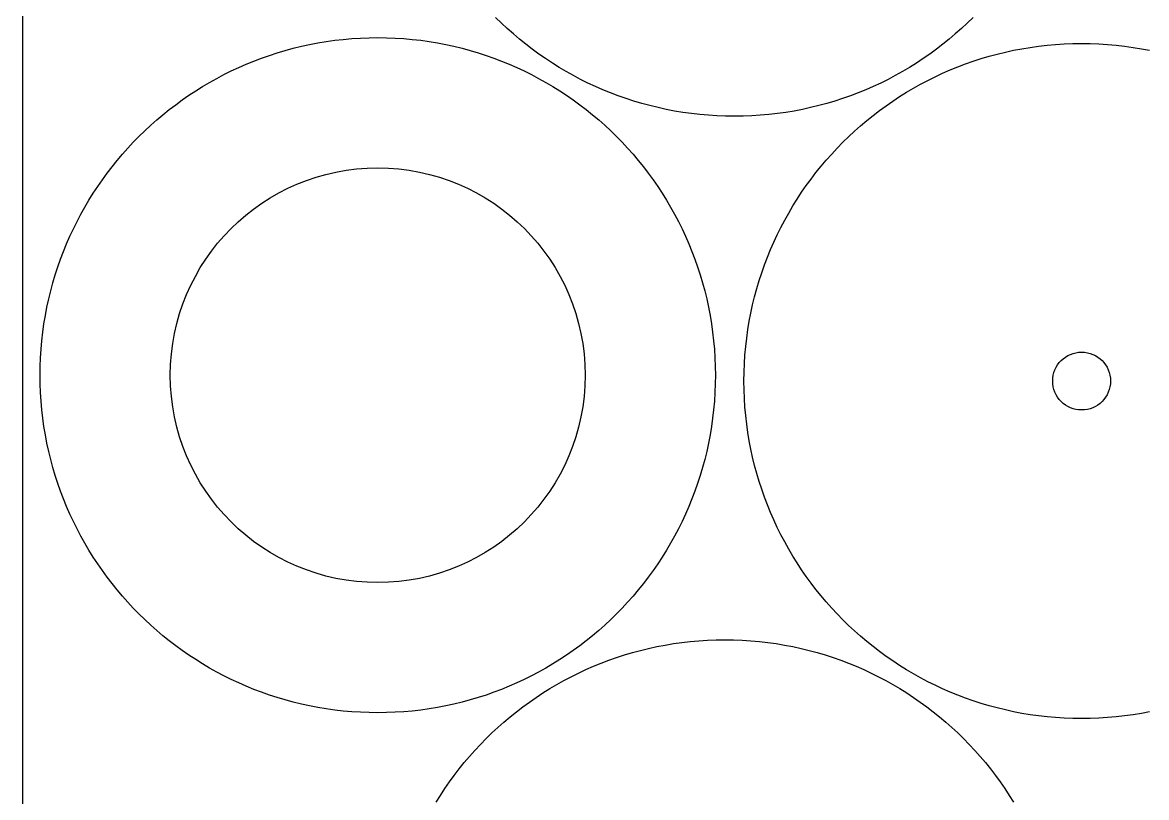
# Model space of a CAD drawing. Extents: x 443 to 1024, y 36 to 674.
# Drawn here: x 443.5 to 560, y 284.6 to 364.9 of the extents above; entities that cross this region are included whole.
import ezdxf

# ---------------------------------------------------------------- set-up
doc = ezdxf.new("R2010")
doc.units = 0
doc.layers.get('0').update_dxf_attribs({"linetype": 'CONTINUOUS'})

msp = doc.modelspace()

# ---------------------------------------------------------------- linework, layer by layer
at = {"color": 0}
msp.add_line((443.451437, 673.716315), (443.451437, 36.86042), dxfattribs=at)
at = {"color": 4}
for p, q in [((493.092745, 364.846856), (492.491929, 365.433515)), ((493.707445, 364.274631), (493.092745, 364.846856)), ((541.388987, 364.846856), (540.774288, 364.274631)), ((541.989804, 365.433515), (541.388987, 364.846856)), ((494.335753, 363.717113), (493.707445, 364.274631)), ((494.977395, 363.174578), (494.335753, 363.717113)), ((540.14598, 363.717113), (539.504338, 363.174578)), ((540.774288, 364.274631), (540.14598, 363.717113)), ((471.526714, 362.238073), (472.36947, 362.443716)), ((472.36947, 362.443716), (473.220063, 362.628879)), ((473.220063, 362.628879), (474.078218, 362.793287)), ((474.078218, 362.793287), (474.943659, 362.936666)), ((474.943659, 362.936666), (475.816112, 363.058741)), ((475.816112, 363.058741), (476.695303, 363.159237)), ((476.695303, 363.159237), (477.580955, 363.237879)), ((477.580955, 363.237879), (478.472795, 363.294392)), ((478.472795, 363.294392), (479.370547, 363.328502)), ((479.370547, 363.328502), (480.273937, 363.339932)), ((480.273937, 363.339932), (481.177327, 363.328502)), ((481.177327, 363.328502), (482.07508, 363.294392)), ((482.07508, 363.294392), (482.966919, 363.237879)), ((482.966919, 363.237879), (483.852572, 363.159237)), ((483.852572, 363.159237), (484.731762, 363.058741)), ((484.731762, 363.058741), (485.604215, 362.936666)), ((485.604215, 362.936666), (486.469657, 362.793287)), ((486.469657, 362.793287), (487.327811, 362.628879)), ((487.327811, 362.628879), (488.178404, 362.443716)), ((488.178404, 362.443716), (489.021161, 362.238073)), ((495.632095, 362.647301), (494.977395, 363.174578)), ((496.299579, 362.135556), (495.632095, 362.647301)), ((538.849638, 362.647301), (538.182154, 362.135556)), ((539.504338, 363.174578), (538.849638, 362.647301)), ((547.907439, 362.330367), (548.779892, 362.452442)), ((548.779892, 362.452442), (549.659082, 362.552938)), ((549.659082, 362.552938), (550.544735, 362.63158)), ((550.544735, 362.63158), (551.436574, 362.688093)), ((551.436574, 362.688093), (552.334327, 362.722202)), ((552.334327, 362.722202), (553.237717, 362.733633)), ((553.237717, 362.733633), (554.141107, 362.722202)), ((554.141107, 362.722202), (555.038859, 362.688093)), ((555.038859, 362.688093), (555.930699, 362.63158)), ((555.930699, 362.63158), (556.816351, 362.552938)), ((556.816351, 362.552938), (557.695542, 362.452442)), ((557.695542, 362.452442), (558.567995, 362.330367)), ((467.440098, 360.912283), (468.23955, 361.216202)), ((468.23955, 361.216202), (469.048212, 361.501015)), ((469.048212, 361.501015), (469.86581, 361.766447)), ((469.86581, 361.766447), (470.692069, 362.012225)), ((470.692069, 362.012225), (471.526714, 362.238073)), ((489.021161, 362.238073), (489.855806, 362.012225)), ((489.855806, 362.012225), (490.682065, 361.766447)), ((490.682065, 361.766447), (491.499663, 361.501015)), ((491.499663, 361.501015), (492.308325, 361.216202)), ((492.308325, 361.216202), (493.107776, 360.912283)), ((496.979572, 361.639618), (496.299579, 362.135556)), ((497.671799, 361.159762), (496.979572, 361.639618)), ((537.502161, 361.639618), (536.809934, 361.159762)), ((538.182154, 362.135556), (537.502161, 361.639618)), ((542.829589, 361.160148), (543.655848, 361.405926)), ((543.655848, 361.405926), (544.490493, 361.631774)), ((544.490493, 361.631774), (545.33325, 361.837416)), ((545.33325, 361.837416), (546.183843, 362.02258)), ((546.183843, 362.02258), (547.041997, 362.186988)), ((547.041997, 362.186988), (547.907439, 362.330367)), ((558.567995, 362.330367), (559.433436, 362.186988)), ((559.433436, 362.186988), (560.291591, 362.02258)), ((465.099757, 359.888643), (465.869927, 360.248229)), ((465.869927, 360.248229), (466.650132, 360.589534)), ((466.650132, 360.589534), (467.440098, 360.912283)), ((493.107776, 360.912283), (493.897742, 360.589534)), ((493.897742, 360.589534), (494.677947, 360.248229)), ((494.677947, 360.248229), (495.448117, 359.888643)), ((498.375985, 360.696263), (497.671799, 361.159762)), ((499.091856, 360.249395), (498.375985, 360.696263)), ((499.819136, 359.819435), (499.091856, 360.249395)), ((535.389877, 360.249395), (534.662596, 359.819435)), ((536.105747, 360.696263), (535.389877, 360.249395)), ((536.809934, 361.159762), (536.105747, 360.696263)), ((539.613912, 359.983235), (540.403878, 360.305984)), ((540.403878, 360.305984), (541.203329, 360.609902)), ((541.203329, 360.609902), (542.011991, 360.894715)), ((542.011991, 360.894715), (542.829589, 361.160148)), ((462.852207, 358.70295), (463.590622, 359.115729)), ((463.590622, 359.115729), (464.339897, 359.511052)), ((464.339897, 359.511052), (465.099757, 359.888643)), ((495.448117, 359.888643), (496.207977, 359.511052)), ((496.207977, 359.511052), (496.957252, 359.115729)), ((496.957252, 359.115729), (497.695667, 358.70295)), ((500.557551, 359.406656), (499.819136, 359.819435)), ((501.306826, 359.011333), (500.557551, 359.406656)), ((502.066686, 358.633741), (501.306826, 359.011333)), ((533.174906, 359.011333), (532.415046, 358.633741)), ((533.924181, 359.406656), (533.174906, 359.011333)), ((534.662596, 359.819435), (533.924181, 359.406656)), ((536.554402, 358.50943), (537.303677, 358.904753)), ((537.303677, 358.904753), (538.063537, 359.282344)), ((538.063537, 359.282344), (538.833707, 359.64193)), ((538.833707, 359.64193), (539.613912, 359.983235)), ((460.70487, 357.362623), (461.409056, 357.826122)), ((461.409056, 357.826122), (462.124927, 358.272989)), ((462.124927, 358.272989), (462.852207, 358.70295)), ((497.695667, 358.70295), (498.422947, 358.272989)), ((498.422947, 358.272989), (499.138818, 357.826122)), ((499.138818, 357.826122), (499.843005, 357.362623)), ((502.836856, 358.274155), (502.066686, 358.633741)), ((503.617062, 357.932851), (502.836856, 358.274155)), ((504.407027, 357.610101), (503.617062, 357.932851)), ((530.864671, 357.932851), (530.074705, 357.610101)), ((531.644876, 358.274155), (530.864671, 357.932851)), ((532.415046, 358.633741), (531.644876, 358.274155)), ((535.088707, 357.66669), (535.815987, 358.096651)), ((535.815987, 358.096651), (536.554402, 358.50943)), ((459.33265, 356.386829), (460.012643, 356.882767)), ((460.012643, 356.882767), (460.70487, 357.362623)), ((499.843005, 357.362623), (500.535232, 356.882767)), ((500.535232, 356.882767), (501.215225, 356.386829)), ((505.206479, 357.306183), (504.407027, 357.610101)), ((506.015141, 357.02137), (505.206479, 357.306183)), ((506.832739, 356.755937), (506.015141, 357.02137)), ((507.658998, 356.510159), (506.832739, 356.755937)), ((527.648994, 356.755937), (526.822735, 356.510159)), ((528.466592, 357.02137), (527.648994, 356.755937)), ((529.275254, 357.306183), (528.466592, 357.02137)), ((530.074705, 357.610101), (529.275254, 357.306183)), ((532.976422, 356.276468), (533.668649, 356.756324)), ((533.668649, 356.756324), (534.372836, 357.219823)), ((534.372836, 357.219823), (535.088707, 357.66669)), ((458.010465, 355.347806), (458.665166, 355.875084)), ((458.665166, 355.875084), (459.33265, 356.386829)), ((501.215225, 356.386829), (501.882709, 355.875084)), ((501.882709, 355.875084), (502.537409, 355.347806)), ((508.493643, 356.284312), (507.658998, 356.510159)), ((509.336399, 356.078669), (508.493643, 356.284312)), ((510.186992, 355.893506), (509.336399, 356.078669)), ((511.045147, 355.729097), (510.186992, 355.893506)), ((511.910588, 355.585718), (511.045147, 355.729097)), ((512.783041, 355.463643), (511.910588, 355.585718)), ((513.662232, 355.363147), (512.783041, 355.463643)), ((521.698691, 355.463643), (520.819501, 355.363147)), ((522.571144, 355.585718), (521.698691, 355.463643)), ((523.436586, 355.729097), (522.571144, 355.585718)), ((524.29474, 355.893506), (523.436586, 355.729097)), ((525.145333, 356.078669), (524.29474, 355.893506)), ((525.98809, 356.284312), (525.145333, 356.078669)), ((526.822735, 356.510159), (525.98809, 356.284312)), ((531.628945, 355.268785), (532.296429, 355.78053)), ((532.296429, 355.78053), (532.976422, 356.276468)), ((456.125816, 353.675528), (456.740516, 354.247754)), ((456.740516, 354.247754), (457.368824, 354.805271)), ((457.368824, 354.805271), (458.010465, 355.347806)), ((502.537409, 355.347806), (503.179051, 354.805271)), ((503.179051, 354.805271), (503.807359, 354.247754)), ((503.807359, 354.247754), (504.422058, 353.675528)), ((514.547884, 355.284505), (513.662232, 355.363147)), ((515.439724, 355.227992), (514.547884, 355.284505)), ((516.337476, 355.193883), (515.439724, 355.227992)), ((517.240866, 355.182452), (516.337476, 355.193883)), ((518.144256, 355.193883), (517.240866, 355.182452)), ((519.042009, 355.227992), (518.144256, 355.193883)), ((519.933848, 355.284505), (519.042009, 355.227992)), ((520.819501, 355.363147), (519.933848, 355.284505)), ((530.332603, 354.198972), (530.974245, 354.741507)), ((530.974245, 354.741507), (531.628945, 355.268785)), ((454.938341, 352.488053), (455.525, 353.08887)), ((455.525, 353.08887), (456.125816, 353.675528)), ((504.422058, 353.675528), (505.022875, 353.08887)), ((505.022875, 353.08887), (505.609533, 352.488053)), ((528.488779, 352.482571), (529.089596, 353.069229)), ((529.089596, 353.069229), (529.704295, 353.641454)), ((529.704295, 353.641454), (530.332603, 354.198972)), ((453.808598, 351.245046), (454.366116, 351.873354)), ((454.366116, 351.873354), (454.938341, 352.488053)), ((505.609533, 352.488053), (506.181758, 351.873354)), ((506.181758, 351.873354), (506.739276, 351.245046)), ((527.329895, 351.267055), (527.902121, 351.881754)), ((527.902121, 351.881754), (528.488779, 352.482571)), ((453.266063, 350.603404), (453.808598, 351.245046)), ((506.739276, 351.245046), (507.281811, 350.603404)), ((526.772378, 350.638747), (527.329895, 351.267055)), ((452.227041, 349.28122), (452.738786, 349.948704)), ((452.738786, 349.948704), (453.266063, 350.603404)), ((475.940857, 349.40314), (476.999635, 349.592211)), ((476.999635, 349.592211), (478.075641, 349.728933)), ((478.075641, 349.728933), (479.167526, 349.811958)), ((479.167526, 349.811958), (480.273937, 349.839932)), ((480.273937, 349.839932), (481.380349, 349.811958)), ((481.380349, 349.811958), (482.472233, 349.728933)), ((482.472233, 349.728933), (483.548239, 349.592211)), ((483.548239, 349.592211), (484.607017, 349.40314)), ((507.281811, 350.603404), (507.809089, 349.948704)), ((507.809089, 349.948704), (508.320834, 349.28122)), ((525.702565, 349.342405), (526.229843, 349.997105)), ((526.229843, 349.997105), (526.772378, 350.638747)), ((451.251247, 347.909), (451.731103, 348.601227)), ((451.731103, 348.601227), (452.227041, 349.28122)), ((471.90505, 348.150395), (472.881405, 348.535349)), ((472.881405, 348.535349), (473.880392, 348.873359)), ((473.880392, 348.873359), (474.900659, 349.163073)), ((474.900659, 349.163073), (475.940857, 349.40314)), ((484.607017, 349.40314), (485.647215, 349.163073)), ((485.647215, 349.163073), (486.667483, 348.873359)), ((486.667483, 348.873359), (487.66647, 348.535349)), ((487.66647, 348.535349), (488.642825, 348.150395)), ((508.320834, 349.28122), (508.816772, 348.601227)), ((508.816772, 348.601227), (509.296628, 347.909)), ((524.694882, 347.994928), (525.19082, 348.674921)), ((525.19082, 348.674921), (525.702565, 349.342405)), ((450.787748, 347.204813), (451.251247, 347.909)), ((469.125282, 346.72737), (470.025637, 347.245054)), ((470.025637, 347.245054), (470.952677, 347.719846)), ((470.952677, 347.719846), (471.90505, 348.150395)), ((488.642825, 348.150395), (489.595197, 347.719846)), ((489.595197, 347.719846), (490.522237, 347.245054)), ((490.522237, 347.245054), (491.422593, 346.72737)), ((509.296628, 347.909), (509.760127, 347.204813)), ((523.751527, 346.598514), (524.215026, 347.302701)), ((524.215026, 347.302701), (524.694882, 347.994928)), ((449.91092, 345.761662), (450.34088, 346.488943)), ((450.34088, 346.488943), (450.787748, 347.204813)), ((467.410025, 345.568726), (468.252961, 346.168143)), ((468.252961, 346.168143), (469.125282, 346.72737)), ((491.422593, 346.72737), (492.294914, 346.168143)), ((492.294914, 346.168143), (493.137849, 345.568726)), ((509.760127, 347.204813), (510.206994, 346.488943)), ((510.206994, 346.488943), (510.636955, 345.761662)), ((523.30466, 345.882643), (523.751527, 346.598514)), ((449.102818, 344.273972), (449.498141, 345.023247)), ((449.498141, 345.023247), (449.91092, 345.761662)), ((465.817712, 344.254719), (466.597825, 344.930467)), ((466.597825, 344.930467), (467.410025, 345.568726)), ((493.137849, 345.568726), (493.950049, 344.930467)), ((493.950049, 344.930467), (494.730162, 344.254719)), ((510.636955, 345.761662), (511.049734, 345.023247)), ((511.049734, 345.023247), (511.445057, 344.273972)), ((522.46192, 344.416948), (522.874699, 345.155363)), ((522.874699, 345.155363), (523.30466, 345.882643)), ((448.725226, 343.514112), (449.102818, 344.273972)), ((465.071037, 343.542832), (465.817712, 344.254719)), ((494.730162, 344.254719), (495.476837, 343.542832)), ((511.445057, 344.273972), (511.822648, 343.514112)), ((522.066597, 343.667673), (522.46192, 344.416948)), ((448.024336, 341.963737), (448.36564, 342.743942)), ((448.36564, 342.743942), (448.725226, 343.514112)), ((463.683402, 342.016044), (464.35915, 342.796157)), ((464.35915, 342.796157), (465.071037, 343.542832)), ((495.476837, 343.542832), (496.188724, 342.796157)), ((496.188724, 342.796157), (496.864472, 342.016044)), ((511.822648, 343.514112), (512.182234, 342.743942)), ((512.182234, 342.743942), (512.523539, 341.963737)), ((521.32942, 342.137643), (521.689006, 342.907813)), ((521.689006, 342.907813), (522.066597, 343.667673)), ((447.701587, 341.173771), (448.024336, 341.963737)), ((463.045144, 341.203845), (463.683402, 342.016044)), ((496.864472, 342.016044), (497.50273, 341.203845)), ((512.523539, 341.963737), (512.846288, 341.173771)), ((520.988115, 341.357438), (521.32942, 342.137643)), ((447.112855, 339.565658), (447.397668, 340.37432)), ((447.397668, 340.37432), (447.701587, 341.173771)), ((461.8865, 339.488588), (462.445726, 340.360909)), ((462.445726, 340.360909), (463.045144, 341.203845)), ((497.50273, 341.203845), (498.102148, 340.360909)), ((498.102148, 340.360909), (498.661375, 339.488588)), ((512.846288, 341.173771), (513.150206, 340.37432)), ((513.150206, 340.37432), (513.435019, 339.565658)), ((520.361448, 339.768021), (520.665366, 340.567472)), ((520.665366, 340.567472), (520.988115, 341.357438)), ((446.847422, 338.74806), (447.112855, 339.565658)), ((461.368815, 338.588232), (461.8865, 339.488588)), ((498.661375, 339.488588), (499.179059, 338.588232)), ((513.435019, 339.565658), (513.700452, 338.74806)), ((520.076634, 338.959359), (520.361448, 339.768021)), ((446.375797, 337.087156), (446.601645, 337.921801)), ((446.601645, 337.921801), (446.847422, 338.74806)), ((460.894023, 337.661193), (461.368815, 338.588232)), ((499.179059, 338.588232), (499.653851, 337.661193)), ((513.700452, 338.74806), (513.94623, 337.921801)), ((513.94623, 337.921801), (514.172078, 337.087156)), ((519.565424, 337.315502), (519.811202, 338.141761)), ((519.811202, 338.141761), (520.076634, 338.959359)), ((446.170154, 336.244399), (446.375797, 337.087156)), ((460.463475, 336.70882), (460.894023, 337.661193)), ((499.653851, 337.661193), (500.0844, 336.70882)), ((514.172078, 337.087156), (514.37772, 336.244399)), ((519.339576, 336.480857), (519.565424, 337.315502)), ((445.984991, 335.393806), (446.170154, 336.244399)), ((459.740511, 334.733478), (460.07852, 335.732465)), ((460.07852, 335.732465), (460.463475, 336.70882)), ((500.0844, 336.70882), (500.469354, 335.732465)), ((500.469354, 335.732465), (500.807364, 334.733478)), ((514.37772, 336.244399), (514.562883, 335.393806)), ((518.94877, 334.787507), (519.133934, 335.6381)), ((519.133934, 335.6381), (519.339576, 336.480857)), ((445.677203, 333.670211), (445.820582, 334.535652)), ((445.820582, 334.535652), (445.984991, 335.393806)), ((459.450797, 333.71321), (459.740511, 334.733478)), ((500.807364, 334.733478), (501.097077, 333.71321)), ((514.562883, 335.393806), (514.727292, 334.535652)), ((514.727292, 334.535652), (514.870671, 333.670211)), ((518.784362, 333.929353), (518.94877, 334.787507)), ((445.555128, 332.797757), (445.677203, 333.670211)), ((459.210729, 332.673012), (459.450797, 333.71321)), ((501.097077, 333.71321), (501.337145, 332.673012)), ((514.870671, 333.670211), (514.992746, 332.797757)), ((518.640983, 333.063911), (518.784362, 333.929353)), ((445.454632, 331.918567), (445.555128, 332.797757)), ((459.021659, 331.614235), (459.210729, 332.673012)), ((501.337145, 332.673012), (501.526215, 331.614235)), ((514.992746, 332.797757), (515.093242, 331.918567)), ((518.418412, 331.312268), (518.518908, 332.191458)), ((518.518908, 332.191458), (518.640983, 333.063911)), ((445.319477, 330.141075), (445.375991, 331.032915)), ((445.375991, 331.032915), (445.454632, 331.918567)), ((458.884936, 330.538228), (459.021659, 331.614235)), ((501.526215, 331.614235), (501.662938, 330.538228)), ((515.093242, 331.918567), (515.171884, 331.032915)), ((515.171884, 331.032915), (515.228397, 330.141075)), ((518.33977, 330.426615), (518.418412, 331.312268)), ((445.285368, 329.243322), (445.319477, 330.141075)), ((458.801912, 329.446344), (458.884936, 330.538228)), ((501.662938, 330.538228), (501.745962, 329.446344)), ((515.228397, 330.141075), (515.262506, 329.243322)), ((518.283257, 329.534776), (518.33977, 330.426615)), ((445.273937, 328.339932), (445.285368, 329.243322)), ((458.773937, 328.339932), (458.801912, 329.446344)), ((501.745962, 329.446344), (501.773937, 328.339932)), ((515.262506, 329.243322), (515.273937, 328.339932)), ((518.237717, 327.733633), (518.249148, 328.637023)), ((518.249148, 328.637023), (518.283257, 329.534776)), ((445.285368, 327.436542), (445.273937, 328.339932)), ((445.319477, 326.53879), (445.285368, 327.436542)), ((458.801912, 327.233521), (458.773937, 328.339932)), ((501.773937, 328.339932), (501.745962, 327.233521)), ((515.262506, 327.436542), (515.228397, 326.53879)), ((515.273937, 328.339932), (515.262506, 327.436542)), ((518.249148, 326.830243), (518.237717, 327.733633)), ((445.375991, 325.64695), (445.319477, 326.53879)), ((458.884936, 326.141637), (458.801912, 327.233521)), ((501.745962, 327.233521), (501.662938, 326.141637)), ((515.228397, 326.53879), (515.171884, 325.64695)), ((518.283257, 325.932491), (518.249148, 326.830243)), ((445.454632, 324.761298), (445.375991, 325.64695)), ((459.021659, 325.06563), (458.884936, 326.141637)), ((501.662938, 326.141637), (501.526215, 325.06563)), ((515.171884, 325.64695), (515.093242, 324.761298)), ((518.33977, 325.040651), (518.283257, 325.932491)), ((445.555128, 323.882107), (445.454632, 324.761298)), ((459.210729, 324.006853), (459.021659, 325.06563)), ((459.450797, 322.966655), (459.210729, 324.006853)), ((501.337145, 324.006853), (501.097077, 322.966655)), ((501.526215, 325.06563), (501.337145, 324.006853)), ((515.093242, 324.761298), (514.992746, 323.882107)), ((518.418412, 324.154999), (518.33977, 325.040651)), ((518.518908, 323.275808), (518.418412, 324.154999)), ((445.677203, 323.009654), (445.555128, 323.882107)), ((445.820582, 322.144213), (445.677203, 323.009654)), ((459.740511, 321.946387), (459.450797, 322.966655)), ((501.097077, 322.966655), (500.807364, 321.946387)), ((514.870671, 323.009654), (514.727292, 322.144213)), ((514.992746, 323.882107), (514.870671, 323.009654)), ((518.640983, 322.403355), (518.518908, 323.275808)), ((445.984991, 321.286058), (445.820582, 322.144213)), ((460.07852, 320.9474), (459.740511, 321.946387)), ((500.807364, 321.946387), (500.469354, 320.9474)), ((514.727292, 322.144213), (514.562883, 321.286058)), ((518.784362, 321.537914), (518.640983, 322.403355)), ((446.170154, 320.435465), (445.984991, 321.286058)), ((446.375797, 319.592709), (446.170154, 320.435465)), ((460.463475, 319.971045), (460.07852, 320.9474)), ((500.469354, 320.9474), (500.0844, 319.971045)), ((514.37772, 320.435465), (514.172078, 319.592709)), ((514.562883, 321.286058), (514.37772, 320.435465)), ((518.94877, 320.679759), (518.784362, 321.537914)), ((519.133934, 319.829166), (518.94877, 320.679759)), ((446.601645, 318.758064), (446.375797, 319.592709)), ((460.894023, 319.018672), (460.463475, 319.971045)), ((500.0844, 319.971045), (499.653851, 319.018672)), ((514.172078, 319.592709), (513.94623, 318.758064)), ((519.339576, 318.98641), (519.133934, 319.829166)), ((446.847422, 317.931805), (446.601645, 318.758064)), ((461.368815, 318.091633), (460.894023, 319.018672)), ((461.8865, 317.191277), (461.368815, 318.091633)), ((499.179059, 318.091633), (498.661375, 317.191277)), ((499.653851, 319.018672), (499.179059, 318.091633)), ((513.94623, 318.758064), (513.700452, 317.931805)), ((519.565424, 318.151765), (519.339576, 318.98641)), ((519.811202, 317.325506), (519.565424, 318.151765)), ((447.112855, 317.114207), (446.847422, 317.931805)), ((447.397668, 316.305545), (447.112855, 317.114207)), ((462.445726, 316.318956), (461.8865, 317.191277)), ((498.661375, 317.191277), (498.102148, 316.318956)), ((513.435019, 317.114207), (513.150206, 316.305545)), ((513.700452, 317.931805), (513.435019, 317.114207)), ((520.076634, 316.507908), (519.811202, 317.325506)), ((447.701587, 315.506093), (447.397668, 316.305545)), ((463.045144, 315.47602), (462.445726, 316.318956)), ((498.102148, 316.318956), (497.50273, 315.47602)), ((513.150206, 316.305545), (512.846288, 315.506093)), ((520.361448, 315.699246), (520.076634, 316.507908)), ((448.024336, 314.716128), (447.701587, 315.506093)), ((448.36564, 313.935922), (448.024336, 314.716128)), ((463.683402, 314.663821), (463.045144, 315.47602)), ((464.35915, 313.883708), (463.683402, 314.663821)), ((496.864472, 314.663821), (496.188724, 313.883708)), ((497.50273, 315.47602), (496.864472, 314.663821)), ((512.523539, 314.716128), (512.182234, 313.935922)), ((512.846288, 315.506093), (512.523539, 314.716128)), ((520.665366, 314.899794), (520.361448, 315.699246)), ((520.988115, 314.109829), (520.665366, 314.899794)), ((448.725226, 313.165752), (448.36564, 313.935922)), ((465.071037, 313.137032), (464.35915, 313.883708)), ((496.188724, 313.883708), (495.476837, 313.137032)), ((512.182234, 313.935922), (511.822648, 313.165752)), ((521.32942, 313.329623), (520.988115, 314.109829)), ((449.102818, 312.405892), (448.725226, 313.165752)), ((449.498141, 311.656618), (449.102818, 312.405892)), ((465.817712, 312.425145), (465.071037, 313.137032)), ((466.597825, 311.749397), (465.817712, 312.425145)), ((494.730162, 312.425145), (493.950049, 311.749397)), ((495.476837, 313.137032), (494.730162, 312.425145)), ((511.445057, 312.405892), (511.049734, 311.656618)), ((511.822648, 313.165752), (511.445057, 312.405892)), ((521.689006, 312.559453), (521.32942, 313.329623)), ((522.066597, 311.799593), (521.689006, 312.559453)), ((449.91092, 310.918203), (449.498141, 311.656618)), ((467.410025, 311.111139), (466.597825, 311.749397)), ((468.252961, 310.511721), (467.410025, 311.111139)), ((493.137849, 311.111139), (492.294914, 310.511721)), ((493.950049, 311.749397), (493.137849, 311.111139)), ((511.049734, 311.656618), (510.636955, 310.918203)), ((522.46192, 311.050318), (522.066597, 311.799593)), ((450.34088, 310.190922), (449.91092, 310.918203)), ((450.787748, 309.475051), (450.34088, 310.190922)), ((469.125282, 309.952495), (468.252961, 310.511721)), ((470.025637, 309.43481), (469.125282, 309.952495)), ((491.422593, 309.952495), (490.522237, 309.43481)), ((492.294914, 310.511721), (491.422593, 309.952495)), ((510.206994, 310.190922), (509.760127, 309.475051)), ((510.636955, 310.918203), (510.206994, 310.190922)), ((522.874699, 310.311903), (522.46192, 311.050318)), ((523.30466, 309.584623), (522.874699, 310.311903)), ((451.251247, 308.770865), (450.787748, 309.475051)), ((451.731103, 308.078638), (451.251247, 308.770865)), ((470.952677, 308.960018), (470.025637, 309.43481)), ((471.90505, 308.52947), (470.952677, 308.960018)), ((489.595197, 308.960018), (488.642825, 308.52947)), ((490.522237, 309.43481), (489.595197, 308.960018)), ((509.296628, 308.770865), (508.816772, 308.078638)), ((509.760127, 309.475051), (509.296628, 308.770865)), ((523.751527, 308.868752), (523.30466, 309.584623)), ((524.215026, 308.164566), (523.751527, 308.868752)), ((452.227041, 307.398645), (451.731103, 308.078638)), ((472.881405, 308.144516), (471.90505, 308.52947)), ((473.880392, 307.806506), (472.881405, 308.144516)), ((474.900659, 307.516792), (473.880392, 307.806506)), ((486.667483, 307.806506), (485.647215, 307.516792)), ((487.66647, 308.144516), (486.667483, 307.806506)), ((488.642825, 308.52947), (487.66647, 308.144516)), ((508.816772, 308.078638), (508.320834, 307.398645)), ((524.694882, 307.472339), (524.215026, 308.164566)), ((452.738786, 306.731161), (452.227041, 307.398645)), ((453.266063, 306.076461), (452.738786, 306.731161)), ((475.940857, 307.276725), (474.900659, 307.516792)), ((476.999635, 307.087654), (475.940857, 307.276725)), ((478.075641, 306.950931), (476.999635, 307.087654)), ((479.167526, 306.867907), (478.075641, 306.950931)), ((480.273937, 306.839932), (479.167526, 306.867907)), ((481.380349, 306.867907), (480.273937, 306.839932)), ((482.472233, 306.950931), (481.380349, 306.867907)), ((483.548239, 307.087654), (482.472233, 306.950931)), ((484.607017, 307.276725), (483.548239, 307.087654)), ((485.647215, 307.516792), (484.607017, 307.276725)), ((507.809089, 306.731161), (507.281811, 306.076461)), ((508.320834, 307.398645), (507.809089, 306.731161)), ((525.19082, 306.792346), (524.694882, 307.472339)), ((525.702565, 306.124862), (525.19082, 306.792346)), ((453.808598, 305.434819), (453.266063, 306.076461)), ((454.366116, 304.806511), (453.808598, 305.434819)), ((506.739276, 305.434819), (506.181758, 304.806511)), ((507.281811, 306.076461), (506.739276, 305.434819)), ((526.229843, 305.470161), (525.702565, 306.124862)), ((526.772378, 304.82852), (526.229843, 305.470161)), ((454.938341, 304.191811), (454.366116, 304.806511)), ((455.525, 303.590995), (454.938341, 304.191811)), ((505.609533, 304.191811), (505.022875, 303.590995)), ((506.181758, 304.806511), (505.609533, 304.191811)), ((527.329895, 304.200212), (526.772378, 304.82852)), ((527.902121, 303.585512), (527.329895, 304.200212)), ((456.125816, 303.004337), (455.525, 303.590995)), ((456.740516, 302.432111), (456.125816, 303.004337)), ((504.422058, 303.004337), (503.807359, 302.432111)), ((505.022875, 303.590995), (504.422058, 303.004337)), ((528.488779, 302.984696), (527.902121, 303.585512)), ((529.089596, 302.398037), (528.488779, 302.984696)), ((457.368824, 301.874594), (456.740516, 302.432111)), ((458.010465, 301.332059), (457.368824, 301.874594)), ((503.179051, 301.874594), (502.537409, 301.332059)), ((503.807359, 302.432111), (503.179051, 301.874594)), ((529.704295, 301.825812), (529.089596, 302.398037)), ((530.332603, 301.268294), (529.704295, 301.825812)), ((458.665166, 300.804781), (458.010465, 301.332059)), ((459.33265, 300.293036), (458.665166, 300.804781)), ((501.882709, 300.804781), (501.215225, 300.293036)), ((502.537409, 301.332059), (501.882709, 300.804781)), ((510.923187, 300.50517), (511.79564, 300.627245)), ((511.79564, 300.627245), (512.67483, 300.727741)), ((512.67483, 300.727741), (513.560483, 300.806383)), ((513.560483, 300.806383), (514.452322, 300.862896)), ((514.452322, 300.862896), (515.350075, 300.897005)), ((515.350075, 300.897005), (516.253465, 300.908436)), ((516.253465, 300.908436), (517.156855, 300.897005)), ((517.156855, 300.897005), (518.054607, 300.862896)), ((518.054607, 300.862896), (518.946447, 300.806383)), ((518.946447, 300.806383), (519.832099, 300.727741)), ((519.832099, 300.727741), (520.71129, 300.627245)), ((520.71129, 300.627245), (521.583743, 300.50517)), ((530.974245, 300.725759), (530.332603, 301.268294)), ((531.628945, 300.198482), (530.974245, 300.725759)), ((460.012643, 299.797098), (459.33265, 300.293036)), ((460.70487, 299.317242), (460.012643, 299.797098)), ((500.535232, 299.797098), (499.843005, 299.317242)), ((501.215225, 300.293036), (500.535232, 299.797098)), ((505.845337, 299.334951), (506.671596, 299.580729)), ((506.671596, 299.580729), (507.506241, 299.806577)), ((507.506241, 299.806577), (508.348998, 300.01222)), ((508.348998, 300.01222), (509.199591, 300.197383)), ((509.199591, 300.197383), (510.057745, 300.361791)), ((510.057745, 300.361791), (510.923187, 300.50517)), ((521.583743, 300.50517), (522.449184, 300.361791)), ((522.449184, 300.361791), (523.307339, 300.197383)), ((523.307339, 300.197383), (524.157932, 300.01222)), ((524.157932, 300.01222), (525.000688, 299.806577)), ((525.000688, 299.806577), (525.835333, 299.580729)), ((525.835333, 299.580729), (526.661592, 299.334951)), ((532.296429, 299.686737), (531.628945, 300.198482)), ((532.976422, 299.190799), (532.296429, 299.686737)), ((461.409056, 298.853743), (460.70487, 299.317242)), ((462.124927, 298.406876), (461.409056, 298.853743)), ((462.852207, 297.976915), (462.124927, 298.406876)), ((498.422947, 298.406876), (497.695667, 297.976915)), ((499.138818, 298.853743), (498.422947, 298.406876)), ((499.843005, 299.317242), (499.138818, 298.853743)), ((502.62966, 298.158038), (503.419626, 298.480787)), ((503.419626, 298.480787), (504.219077, 298.784706)), ((504.219077, 298.784706), (505.027739, 299.069519)), ((505.027739, 299.069519), (505.845337, 299.334951)), ((526.661592, 299.334951), (527.47919, 299.069519)), ((527.47919, 299.069519), (528.287852, 298.784706)), ((528.287852, 298.784706), (529.087304, 298.480787)), ((529.087304, 298.480787), (529.877269, 298.158038)), ((533.668649, 298.710943), (532.976422, 299.190799)), ((534.372836, 298.247444), (533.668649, 298.710943)), ((463.590622, 297.564136), (462.852207, 297.976915)), ((464.339897, 297.168813), (463.590622, 297.564136)), ((465.099757, 296.791221), (464.339897, 297.168813)), ((496.207977, 297.168813), (495.448117, 296.791221)), ((496.957252, 297.564136), (496.207977, 297.168813)), ((497.695667, 297.976915), (496.957252, 297.564136)), ((500.319425, 297.079556), (501.079285, 297.457147)), ((501.079285, 297.457147), (501.849455, 297.816733)), ((501.849455, 297.816733), (502.62966, 298.158038)), ((529.877269, 298.158038), (530.657475, 297.816733)), ((530.657475, 297.816733), (531.427645, 297.457147)), ((531.427645, 297.457147), (532.187505, 297.079556)), ((535.088707, 297.800577), (534.372836, 298.247444)), ((535.815987, 297.370616), (535.088707, 297.800577)), ((536.554402, 296.957837), (535.815987, 297.370616)), ((465.869927, 296.431636), (465.099757, 296.791221)), ((466.650132, 296.090331), (465.869927, 296.431636)), ((467.440098, 295.767582), (466.650132, 296.090331)), ((493.897742, 296.090331), (493.107776, 295.767582)), ((494.677947, 296.431636), (493.897742, 296.090331)), ((495.448117, 296.791221), (494.677947, 296.431636)), ((498.104455, 295.841493), (498.831735, 296.271454)), ((498.831735, 296.271454), (499.57015, 296.684233)), ((499.57015, 296.684233), (500.319425, 297.079556)), ((532.187505, 297.079556), (532.93678, 296.684233)), ((532.93678, 296.684233), (533.675195, 296.271454)), ((533.675195, 296.271454), (534.402475, 295.841493)), ((537.303677, 296.562514), (536.554402, 296.957837)), ((538.063537, 296.184922), (537.303677, 296.562514)), ((538.833707, 295.825336), (538.063537, 296.184922)), ((468.23955, 295.463663), (467.440098, 295.767582)), ((469.048212, 295.17885), (468.23955, 295.463663)), ((469.86581, 294.913417), (469.048212, 295.17885)), ((470.692069, 294.66764), (469.86581, 294.913417)), ((490.682065, 294.913417), (489.855806, 294.66764)), ((491.499663, 295.17885), (490.682065, 294.913417)), ((492.308325, 295.463663), (491.499663, 295.17885)), ((493.107776, 295.767582), (492.308325, 295.463663)), ((495.99217, 294.451271), (496.684397, 294.931127)), ((496.684397, 294.931127), (497.388584, 295.394626)), ((497.388584, 295.394626), (498.104455, 295.841493)), ((534.402475, 295.841493), (535.118346, 295.394626)), ((535.118346, 295.394626), (535.822532, 294.931127)), ((535.822532, 294.931127), (536.514759, 294.451271)), ((539.613912, 295.484032), (538.833707, 295.825336)), ((540.403878, 295.161283), (539.613912, 295.484032)), ((541.203329, 294.857364), (540.403878, 295.161283)), ((542.011991, 294.572551), (541.203329, 294.857364)), ((471.526714, 294.441792), (470.692069, 294.66764)), ((472.36947, 294.236149), (471.526714, 294.441792)), ((473.220063, 294.050986), (472.36947, 294.236149)), ((474.078218, 293.886578), (473.220063, 294.050986)), ((474.943659, 293.743198), (474.078218, 293.886578)), ((475.816112, 293.621123), (474.943659, 293.743198)), ((476.695303, 293.520628), (475.816112, 293.621123)), ((484.731762, 293.621123), (483.852572, 293.520628)), ((485.604215, 293.743198), (484.731762, 293.621123)), ((486.469657, 293.886578), (485.604215, 293.743198)), ((487.327811, 294.050986), (486.469657, 293.886578)), ((488.178404, 294.236149), (487.327811, 294.050986)), ((489.021161, 294.441792), (488.178404, 294.236149)), ((489.855806, 294.66764), (489.021161, 294.441792)), ((494.644693, 293.443588), (495.312177, 293.955333)), ((495.312177, 293.955333), (495.99217, 294.451271)), ((536.514759, 294.451271), (537.194752, 293.955333)), ((537.194752, 293.955333), (537.862236, 293.443588)), ((542.829589, 294.307118), (542.011991, 294.572551)), ((543.655848, 294.061341), (542.829589, 294.307118)), ((544.490493, 293.835493), (543.655848, 294.061341)), ((545.33325, 293.62985), (544.490493, 293.835493)), ((546.183843, 293.444687), (545.33325, 293.62985)), ((477.580955, 293.441986), (476.695303, 293.520628)), ((478.472795, 293.385473), (477.580955, 293.441986)), ((479.370547, 293.351363), (478.472795, 293.385473)), ((480.273937, 293.339932), (479.370547, 293.351363)), ((481.177327, 293.351363), (480.273937, 293.339932)), ((482.07508, 293.385473), (481.177327, 293.351363)), ((482.966919, 293.441986), (482.07508, 293.385473)), ((483.852572, 293.520628), (482.966919, 293.441986)), ((493.348351, 292.373775), (493.989993, 292.91631)), ((493.989993, 292.91631), (494.644693, 293.443588)), ((537.862236, 293.443588), (538.516937, 292.91631)), ((538.516937, 292.91631), (539.158578, 292.373775)), ((547.041997, 293.280278), (546.183843, 293.444687)), ((547.907439, 293.136899), (547.041997, 293.280278)), ((548.779892, 293.014824), (547.907439, 293.136899)), ((549.659082, 292.914328), (548.779892, 293.014824)), ((550.544735, 292.835687), (549.659082, 292.914328)), ((551.436574, 292.779173), (550.544735, 292.835687)), ((552.334327, 292.745064), (551.436574, 292.779173)), ((553.237717, 292.733633), (552.334327, 292.745064)), ((554.141107, 292.745064), (553.237717, 292.733633)), ((555.038859, 292.779173), (554.141107, 292.745064)), ((555.930699, 292.835687), (555.038859, 292.779173)), ((556.816351, 292.914328), (555.930699, 292.835687)), ((557.695542, 293.014824), (556.816351, 292.914328)), ((558.567995, 293.136899), (557.695542, 293.014824)), ((559.433436, 293.280278), (558.567995, 293.136899)), ((560.291591, 293.444687), (559.433436, 293.280278)), ((492.105344, 291.244032), (492.720043, 291.816258)), ((492.720043, 291.816258), (493.348351, 292.373775)), ((539.158578, 292.373775), (539.786886, 291.816258)), ((539.786886, 291.816258), (540.401586, 291.244032)), ((490.917869, 290.056557), (491.504527, 290.657374)), ((491.504527, 290.657374), (492.105344, 291.244032)), ((540.401586, 291.244032), (541.002402, 290.657374)), ((541.002402, 290.657374), (541.589061, 290.056557)), ((489.788126, 288.81355), (490.345643, 289.441858)), ((490.345643, 289.441858), (490.917869, 290.056557)), ((541.589061, 290.056557), (542.161286, 289.441858)), ((542.161286, 289.441858), (542.718804, 288.81355)), ((488.718313, 287.517208), (489.245591, 288.171908)), ((489.245591, 288.171908), (489.788126, 288.81355)), ((542.718804, 288.81355), (543.261339, 288.171908)), ((543.261339, 288.171908), (543.788616, 287.517208)), ((487.71063, 286.169731), (488.206568, 286.849724)), ((488.206568, 286.849724), (488.718313, 287.517208)), ((543.788616, 287.517208), (544.300361, 286.849724)), ((544.300361, 286.849724), (544.796299, 286.169731)), ((486.767275, 284.773317), (487.230774, 285.477504)), ((487.230774, 285.477504), (487.71063, 286.169731)), ((544.796299, 286.169731), (545.276155, 285.477504)), ((545.276155, 285.477504), (545.739654, 284.773317)), ((486.320408, 284.057447), (486.767275, 284.773317)), ((545.739654, 284.773317), (546.186521, 284.057447))]:
    msp.add_line(p, q, dxfattribs=at)
at = {"color": 7}
for p, q in [((550.922756, 329.641931), (551.116379, 329.854971)), ((551.116379, 329.854971), (551.329419, 330.048594)), ((551.329419, 330.048594), (551.560368, 330.221292)), ((551.560368, 330.221292), (551.807718, 330.371559)), ((551.807718, 330.371559), (552.069962, 330.497885)), ((552.069962, 330.497885), (552.345591, 330.598763)), ((552.345591, 330.598763), (552.633099, 330.672686)), ((552.633099, 330.672686), (552.930977, 330.718145)), ((552.930977, 330.718145), (553.237717, 330.733633)), ((553.237717, 330.733633), (553.544457, 330.718145)), ((553.544457, 330.718145), (553.842334, 330.672686)), ((553.842334, 330.672686), (554.129842, 330.598763)), ((554.129842, 330.598763), (554.405471, 330.497885)), ((554.405471, 330.497885), (554.667715, 330.371559)), ((554.667715, 330.371559), (554.915065, 330.221292)), ((554.915065, 330.221292), (555.146014, 330.048594)), ((555.146014, 330.048594), (555.359054, 329.854971)), ((555.359054, 329.854971), (555.552677, 329.641931)), ((550.298664, 328.338251), (550.372587, 328.625758)), ((550.372587, 328.625758), (550.473465, 328.901388)), ((550.473465, 328.901388), (550.599791, 329.163632)), ((550.599791, 329.163632), (550.750058, 329.410982)), ((550.750058, 329.410982), (550.922756, 329.641931)), ((555.552677, 329.641931), (555.725376, 329.410982)), ((555.725376, 329.410982), (555.875642, 329.163632)), ((555.875642, 329.163632), (556.001968, 328.901388)), ((556.001968, 328.901388), (556.102847, 328.625758)), ((556.102847, 328.625758), (556.176769, 328.338251)), ((550.237717, 327.733633), (550.253205, 328.040373)), ((550.253205, 327.426893), (550.237717, 327.733633)), ((550.253205, 328.040373), (550.298664, 328.338251)), ((550.298664, 327.129015), (550.253205, 327.426893)), ((556.176769, 328.338251), (556.222229, 328.040373)), ((556.222229, 327.426893), (556.176769, 327.129015)), ((556.222229, 328.040373), (556.237717, 327.733633)), ((556.237717, 327.733633), (556.222229, 327.426893)), ((550.372587, 326.841508), (550.298664, 327.129015)), ((550.473465, 326.565879), (550.372587, 326.841508)), ((550.599791, 326.303635), (550.473465, 326.565879)), ((550.750058, 326.056285), (550.599791, 326.303635)), ((555.875642, 326.303635), (555.725376, 326.056285)), ((556.001968, 326.565879), (555.875642, 326.303635)), ((556.102847, 326.841508), (556.001968, 326.565879)), ((556.176769, 327.129015), (556.102847, 326.841508)), ((550.922756, 325.825336), (550.750058, 326.056285)), ((551.116379, 325.612296), (550.922756, 325.825336)), ((551.329419, 325.418673), (551.116379, 325.612296)), ((551.560368, 325.245974), (551.329419, 325.418673)), ((551.807718, 325.095708), (551.560368, 325.245974)), ((552.069962, 324.969382), (551.807718, 325.095708)), ((554.667715, 325.095708), (554.405471, 324.969382)), ((554.915065, 325.245974), (554.667715, 325.095708)), ((555.146014, 325.418673), (554.915065, 325.245974)), ((555.359054, 325.612296), (555.146014, 325.418673)), ((555.552677, 325.825336), (555.359054, 325.612296)), ((555.725376, 326.056285), (555.552677, 325.825336)), ((552.345591, 324.868503), (552.069962, 324.969382)), ((552.633099, 324.794581), (552.345591, 324.868503)), ((552.930977, 324.749121), (552.633099, 324.794581)), ((553.237717, 324.733633), (552.930977, 324.749121)), ((553.544457, 324.749121), (553.237717, 324.733633)), ((553.842334, 324.794581), (553.544457, 324.749121)), ((554.129842, 324.868503), (553.842334, 324.794581)), ((554.405471, 324.969382), (554.129842, 324.868503))]:
    msp.add_line(p, q, dxfattribs=at)

doc.saveas('drawing.dxf')
